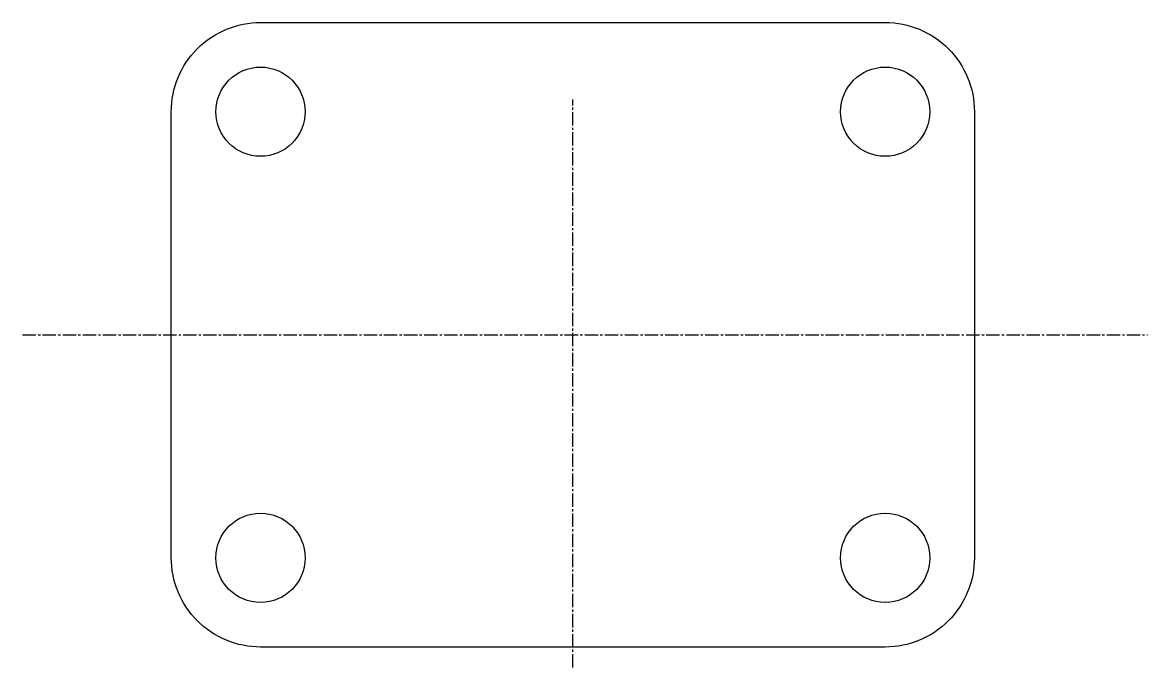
# Model space of a CAD drawing. Header units: inches. Extents: x 66.3 to 129.3, y -16.8 to 19.4.
import ezdxf

# ---------------------------------------------------------------- set-up
doc = ezdxf.new("R2010")
doc.units = ezdxf.units.IN
doc.header["$MEASUREMENT"] = 0
doc.linetypes.add('CENTER2', pattern=[1.125, 0.75, -0.125, 0.125, -0.125])
doc.layers.add('centerline', color=210, linetype='Continuous')
doc.layers.add('geometry', color=21, linetype='Continuous')

# ---------------------------------------------------------------- blocks, each defined once
blk = doc.blocks.new('*U9')
at = {"layer": 'centerline', "color": 0, "linetype": 'CENTER2', "transparency": 16777216}
blk.add_line((-30.837, 0), (32.197, 0), dxfattribs=at)
blk = doc.blocks.new('*U11')
at = {"layer": 'centerline', "color": 0, "linetype": 'CENTER2', "transparency": 16777216}
blk.add_line((0, -18.647), (0, 13.179), dxfattribs=at)

msp = doc.modelspace()

# ---------------------------------------------------------------- linework, layer by layer
at = {"layer": 'geometry'}
msp.add_lwpolyline([(79.62, 19.377), (114.62, 19.377, -0.414214), (119.62, 14.377), (119.62, -10.623, -0.414214), (114.62, -15.623), (79.62, -15.623, -0.414214), (74.62, -10.623), (74.62, 14.377, -0.414214)], format="xyb", close=True, dxfattribs=at)
for centre in [(79.62, 14.377), (114.62, 14.377), (79.62, -10.623), (114.62, -10.623)]:
    msp.add_circle(centre, 2.5, dxfattribs=at)

# ---------------------------------------------------------------- block references
at = {"layer": 'centerline', "linetype": 'CENTER2'}
for name in ['*U11', '*U9']:
    msp.add_blockref(name, (97.12, 1.877), dxfattribs=at)

doc.saveas('drawing.dxf')
